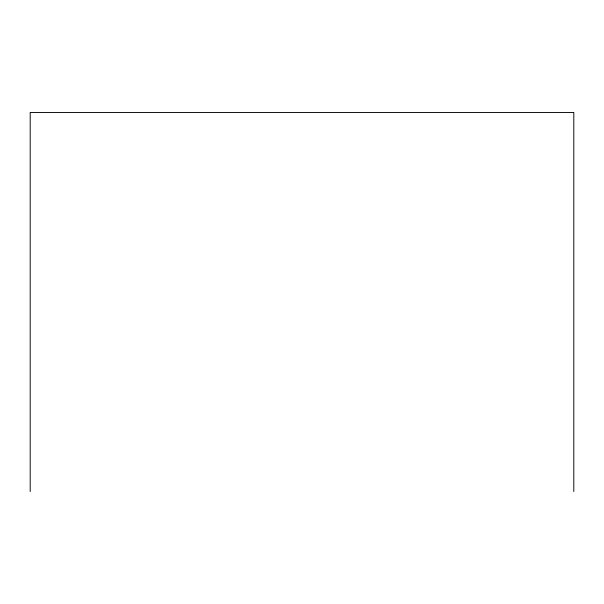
<?xml version="1.0" encoding="UTF-8"?>
<svg xmlns="http://www.w3.org/2000/svg" width="604" height="604" viewBox="0 0 604 604"><rect width="100%" height="100%" fill="white"/><g stroke="black" fill="none" stroke-linecap="round" stroke-linejoin="round"><path stroke-width="0.91" d="M573.8 491.543L573.8 112.457L30.2 112.457L30.2 491.543"/></g></svg>
